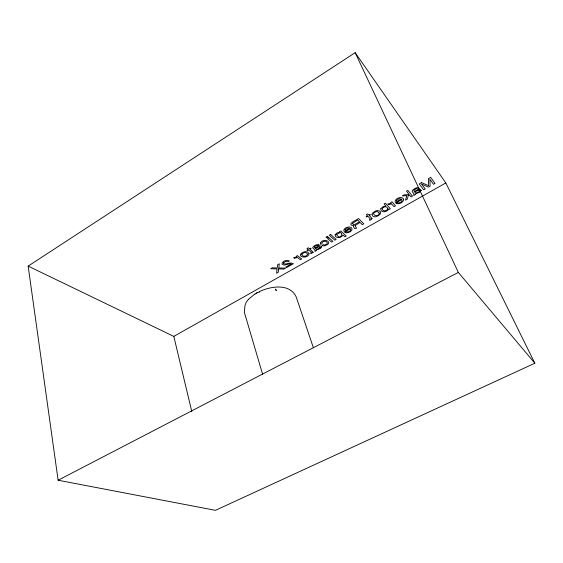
<?xml version="1.0" encoding="UTF-8"?>
<svg xmlns="http://www.w3.org/2000/svg" width="563" height="563" viewBox="0 0 563 563"><rect width="100%" height="100%" fill="white"/><g stroke="black" fill="none" stroke-linecap="round" stroke-linejoin="round"><path stroke-width="0.84" d="M248.255 299.488L246.2 302.345L245.039 305.237L244.307 312.148L262.682 374.479M248.311 299.425L254.891 294.02M256.299 293.203L257.045 292.795M28.15 266.116L355.162 52.669L445.819 182.947L534.85 363.219L215.453 510.331L58.123 480.232L28.15 266.116L173.812 336.385L191.772 411.426M256.264 293.224L255.306 293.921A3.498 1.78 -17.2 0 0 255.138 294.139M173.812 336.385L445.819 182.947M58.123 480.232L458.352 272.429L534.85 363.219M256.925 292.859L258.023 292.394A3.498 1.78 -17.2 0 1 259.529 292.19M259.184 291.683C270.507 286.286 289.713 282.9 296.222 296.975L313.401 347.793M355.162 52.669L458.352 272.429M379.251 213.032C379.173 218.24 369.567 214.383 375.598 211.857A2.189 1.182 -24 0 1 377.259 211.582L379.251 213.032M350.707 229.387C350.735 231.309 348.04 232.23 346.435 231.787L345.119 232.533C347.807 233.948 354.563 230.394 351.15 227.438C348.504 225.735 341.537 228.831 344.493 232.111L350.348 228.782L350.707 229.387M371.981 218.472L371.643 219.345L369.8 220.386L369.314 219.873L370.327 218.838L367.913 216.305L366.612 217.051L366.098 216.516L367.407 215.77L366.358 214.672L367.759 213.877L368.8 214.975L369.912 214.341L370.419 214.883L369.307 215.509L371.981 218.472M321.698 246.798L320.643 248.403L316.702 249.712L316.645 250.542L315.174 251.372L314.661 250.943L315.308 250.275L312.634 247.727C313.711 245.693 316.969 243.765 319.235 245.004L315.477 246.038L314.281 246.953L314.668 247.833C316.737 247.671 319.988 244.335 321.698 246.798M371.967 214.207C372.973 221.224 386.366 212.061 377.787 210.583A3.955 2.132 -24 0 0 375.282 211.16L373.051 212.575L371.967 214.207M336.583 234.609C341.213 242.217 345.337 227.839 336.583 234.609M403.706 199.576C403.214 202.638 399.04 204.545 396.268 203.496L397.647 202.715C399.357 203.236 402.017 202.152 402.137 200.196L401.841 199.534L395.69 203.025C392.728 199.063 402.376 194.96 403.706 199.576M320.375 243.16L320.706 244.349L321.987 243.624L321.888 242.773C323.035 241.034 326.061 240.64 327.216 242.59L327.3 243.209A1.9 1.02 -21.1 0 1 326.624 244.152L324.605 244.961L323.239 244.715L321.973 245.44L323.049 245.827A3.16 1.689 -21 0 0 324.865 245.721C334.443 242.688 323.408 236.896 320.375 243.16M278.565 268.882L278.284 272.253L276.574 273.217L277.073 268.931L270.662 268.727L272.323 267.784L277.249 268.009L277.559 264.793L279.311 263.794L278.798 267.953L285.532 268.143L283.858 269.093L278.565 268.882M283.485 262.886L283.766 263.801C286.891 264.779 290.318 261.64 293.351 263.709L286.468 267.615L285.779 267.101L291.261 263.991C288.284 263.069 284.259 266.735 281.894 263.977C282.218 261 286.982 259.381 289.403 261L288.115 261.732L285.842 261.331L283.485 262.886M387.773 208.514C387.344 210.836 383.283 211.927 382.277 209.387C382.094 206.712 387.281 205.474 387.773 208.514M301.845 254.258L301.775 254.645C302.669 257.115 306.673 256.615 307.588 254.406L307.018 253.195L305.287 252.527A2.09 1.119 -19.9 0 0 303.654 252.815L301.845 254.258M309.073 253.772C307.884 259.81 294.723 256.545 303.239 252.203A3.765 2.013 -19.9 0 1 305.688 251.626L307.792 252.076L309.073 253.772M421.237 190.343L419.315 192.525L415.712 193.559L415.487 194.524L413.868 195.438L413.46 194.918C415.951 194.066 411.314 192.363 412.264 190.716C413.812 189.062 416.923 186.522 419.189 188.155L417.845 188.915L416.733 188.64L415.283 189.224L413.911 190.245L414.115 191.286C416.092 191.244 419.956 187.395 421.237 190.343M335.14 234.778C334.879 238.888 341.84 238.128 342.916 234.961L344.894 236.819L346.217 236.066L340.798 230.95L339.496 231.696L340.017 232.188L336.913 232.991L335.14 234.778M408.245 195.544L407.309 199.126L405.501 200.146L406.796 195.621L402.278 195.903L404.093 194.868L409.202 194.566L406.5 191.202L407.879 190.414L412.496 196.184L411.124 196.959L409.871 195.403L408.245 195.544M345.168 229.584L345.351 230.83L349.792 228.304L347.357 228.05L345.168 229.584M380.806 208.753C380.152 213.194 387.633 212.35 388.597 208.964L389.047 209.471L390.335 208.746L385.451 203.187L384.079 203.968L385.866 205.988L382.854 206.804L380.806 208.753M320.178 247.34C319.397 248.923 316.54 249.909 315.224 248.374L318.848 246.911L320.178 247.34M352.642 223.272L352.544 223.588C353.972 226.417 357.829 222.174 359.483 221.822L357.702 220.013L352.642 223.272M355.176 225.517C354.943 227.628 358.814 228.325 354.676 228.592L353.395 226.622L354.028 225.341L351.741 225.348L350.883 224.517L351.038 223.448L352.325 222.188L358.61 218.535L363.775 223.8L362.276 224.651L360.074 222.413L355.176 225.517M396.619 200.301L396.669 201.66L401.342 199.006L398.956 198.683L396.619 200.301M313.127 252.245L311.1 253.653L310.551 253.202L311.459 252.238L308.749 249.986L307.518 250.69L306.941 250.211L308.172 249.508L307.004 248.536L308.32 247.783L309.488 248.762L310.537 248.163L311.107 248.642L310.065 249.24L313.127 252.245M419.632 190.92C418.795 192.483 415.677 193.911 414.544 191.934L418.415 190.364L419.632 190.92M294.604 258.15L293.647 257.678L296.954 256.904L296.215 256.32L297.44 255.623L301.669 258.994L300.396 259.719L297.412 257.53L294.604 258.15M388.688 204.594L387.844 204.017L391.25 203.236L390.638 202.532L391.982 201.765L395.472 205.833L394.072 206.628L391.574 203.975L388.688 204.594M327.356 236.369L326.005 237.143L326.779 237.832L328.13 237.065L327.356 236.369M330.685 234.468L329.355 235.228L334.83 240.204L336.153 239.451L330.685 234.468M421.525 182.623L419.245 183.925L423.721 189.822L425.234 188.964L421.448 184.01L428.556 187.085L430.139 186.184L429.865 179.21L433.496 184.284L435.023 183.418L430.681 177.401L428.359 178.724L428.661 185.734L421.525 182.623M328.883 237.741L327.532 238.508L331.516 242.076L332.86 241.323L328.883 237.741M275.61 289.185L275.771 289.572L275.61 289.185M276.215 290.55L275.976 290.029L276.215 290.55"/></g></svg>
